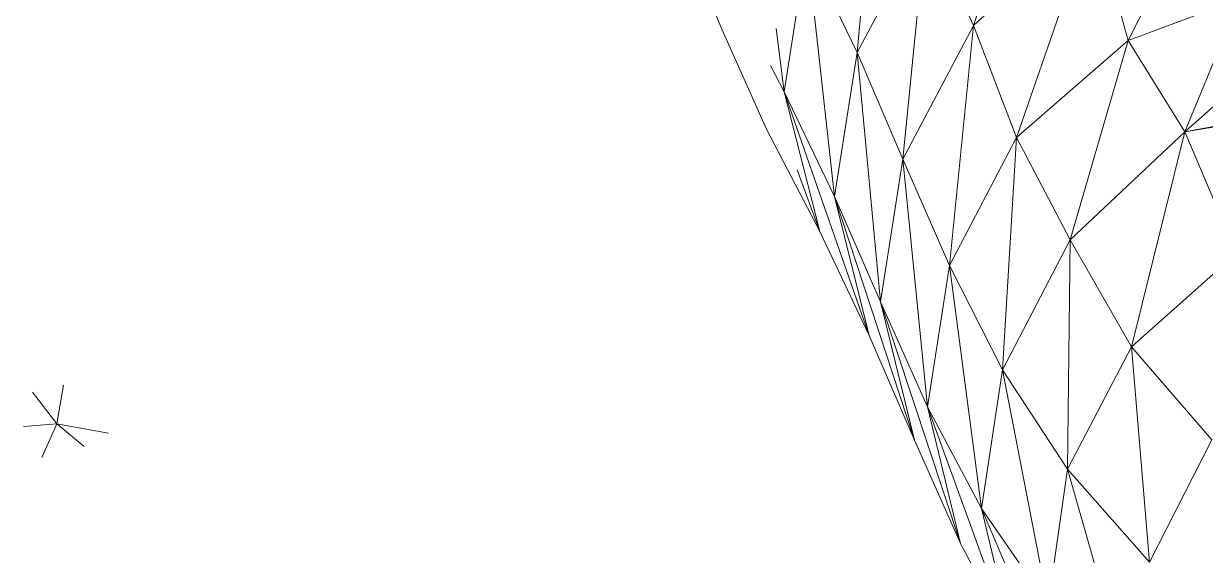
# Model space of a CAD drawing. Header units: millimetres. Extents: x -8546 to 211781, y -3000 to 31870.
# Drawn here: x -4418.8 to -4361, y 2633 to 2659 of the extents above; entities that cross this region are included whole.
import ezdxf

# ---------------------------------------------------------------- set-up
doc = ezdxf.new("R2010")
doc.units = ezdxf.units.MM
doc.layers.add('G-IMPT', color=8, linetype='Continuous', lineweight=9)
doc.layers.add('I-FURN', color=30, linetype='Continuous', lineweight=9)

# ---------------------------------------------------------------- blocks, each defined once
blk = doc.blocks.new('Artificial banana plant 1500mm - Family 4__C1-728657-Begane grond')
at = {"layer": 'G-IMPT'}
for p, q in [((35.728, 12.061), (34.712, 0.715)), ((35.728, 12.061), (34.712, 0.715)), ((43.636, 11.8), (40.402, 2.034)), ((43.636, 11.8), (40.402, 2.034)), ((47.972, 1.31), (51.532, 8.332)), ((47.972, 1.31), (51.532, 8.332)), ((34.712, 0.715), (38.092, 7.084)), ((34.712, 0.715), (38.092, 7.084)), ((38.092, 7.084), (36.952, -4.503)), ((38.092, 7.084), (36.952, -4.503)), ((38.092, 7.084), (40.402, 2.034)), ((38.092, 7.084), (40.402, 2.034)), ((40.402, 2.034), (46.272, 7.45)), ((40.402, 2.034), (46.272, 7.45)), ((46.272, 7.45), (42.512, -3.45)), ((46.272, 7.45), (42.512, -3.45)), ((46.272, 7.45), (47.972, 1.31)), ((46.272, 7.45), (47.972, 1.31)), ((31.142, -1.205), (32.242, 5.857)), ((31.142, -1.205), (32.242, 5.857)), ((32.242, 5.857), (33.602, -6.327)), ((32.242, 5.857), (33.602, -6.327)), ((32.242, 5.857), (34.712, 0.715)), ((32.242, 5.857), (34.712, 0.715)), ((26.905, 4.74), (28.082, 1.856)), ((26.905, 4.74), (28.082, 1.856)), ((47.972, 1.31), (53.422, 3.339)), ((47.972, 1.31), (53.422, 3.339)), ((53.422, 3.339), (50.742, -3.174)), ((53.422, 3.339), (50.742, -3.174)), ((28.082, 1.856), (30.272, -3.036)), ((28.082, 1.856), (30.272, -3.036)), ((30.743, 1.902), (31.142, -1.205)), ((30.743, 1.902), (31.142, -1.205)), ((36.952, -4.503), (40.402, 2.034)), ((36.952, -4.503), (40.402, 2.034)), ((40.402, 2.034), (39.222, -9.714)), ((40.402, 2.034), (39.222, -9.714)), ((40.402, 2.034), (42.512, -3.45)), ((40.402, 2.034), (42.512, -3.45)), ((42.512, -3.45), (47.972, 1.31)), ((42.512, -3.45), (47.972, 1.31)), ((47.972, 1.31), (45.142, -8.46)), ((47.972, 1.31), (45.142, -8.46)), ((47.972, 1.31), (50.742, -3.174)), ((47.972, 1.31), (50.742, -3.174)), ((33.602, -6.327), (34.712, 0.715)), ((33.602, -6.327), (34.712, 0.715)), ((34.712, 0.715), (35.852, -11.497)), ((34.712, 0.715), (35.852, -11.497)), ((34.712, 0.715), (36.952, -4.503)), ((34.712, 0.715), (36.952, -4.503)), ((30.465, 0.085), (31.142, -1.205)), ((30.465, 0.085), (31.142, -1.205)), ((54.702, 0.344), (50.742, -3.174)), ((54.702, 0.344), (50.742, -3.174)), ((32.882, -8.048), (31.142, -1.205)), ((32.882, -8.048), (31.142, -1.205)), ((31.142, -1.205), (35.302, -13.149)), ((31.142, -1.205), (35.302, -13.149)), ((31.142, -1.205), (33.602, -6.327)), ((31.142, -1.205), (33.602, -6.327)), ((55.852, -2.215), (50.742, -3.174)), ((55.852, -2.215), (50.742, -3.174)), ((55.902, -2.319), (50.742, -3.174)), ((55.902, -2.319), (50.742, -3.174)), ((30.272, -3.036), (32.882, -8.048)), ((30.272, -3.036), (32.882, -8.048)), ((39.222, -9.714), (42.512, -3.45)), ((39.222, -9.714), (42.512, -3.45)), ((42.512, -3.45), (41.822, -14.816)), ((42.512, -3.45), (41.822, -14.816)), ((42.512, -3.45), (45.142, -8.46)), ((42.512, -3.45), (45.142, -8.46)), ((45.142, -8.46), (50.742, -3.174)), ((45.142, -8.46), (50.742, -3.174)), ((50.742, -3.174), (48.132, -13.69)), ((50.742, -3.174), (48.132, -13.69)), ((50.742, -3.174), (53.272, -9.124)), ((50.742, -3.174), (53.272, -9.124)), ((35.852, -11.497), (36.952, -4.503)), ((35.852, -11.497), (36.952, -4.503)), ((36.952, -4.503), (38.152, -16.634)), ((36.952, -4.503), (38.152, -16.634)), ((36.952, -4.503), (39.222, -9.714)), ((36.952, -4.503), (39.222, -9.714)), ((31.767, -5.024), (32.882, -8.048)), ((31.767, -5.024), (32.882, -8.048)), ((35.302, -13.149), (33.602, -6.327)), ((35.302, -13.149), (33.602, -6.327)), ((33.602, -6.327), (37.512, -18.274)), ((33.602, -6.327), (37.512, -18.274)), ((33.602, -6.327), (35.852, -11.497)), ((33.602, -6.327), (35.852, -11.497)), ((32.882, -8.048), (35.302, -13.149)), ((32.882, -8.048), (35.302, -13.149)), ((41.822, -14.816), (45.142, -8.46)), ((41.822, -14.816), (45.142, -8.46)), ((45.142, -8.46), (45.012, -19.692)), ((45.142, -8.46), (45.012, -19.692)), ((45.142, -8.46), (48.132, -13.69)), ((45.142, -8.46), (48.132, -13.69)), ((48.132, -13.69), (53.272, -9.124)), ((48.132, -13.69), (53.272, -9.124)), ((38.152, -16.634), (39.222, -9.714)), ((38.152, -16.634), (39.222, -9.714)), ((39.222, -9.714), (40.802, -21.61)), ((39.222, -9.714), (40.802, -21.61)), ((39.222, -9.714), (41.822, -14.816)), ((39.222, -9.714), (41.822, -14.816)), ((37.512, -18.274), (35.852, -11.497)), ((37.512, -18.274), (35.852, -11.497)), ((35.852, -11.497), (39.772, -23.337)), ((35.852, -11.497), (39.772, -23.337)), ((35.852, -11.497), (38.152, -16.634)), ((35.852, -11.497), (38.152, -16.634)), ((35.302, -13.149), (37.512, -18.274)), ((35.302, -13.149), (37.512, -18.274)), ((45.012, -19.692), (48.132, -13.69)), ((45.012, -19.692), (48.132, -13.69)), ((48.132, -13.69), (49.012, -24.249)), ((48.132, -13.69), (49.012, -24.249)), ((48.132, -13.69), (52.062, -18.257)), ((48.132, -13.69), (52.062, -18.257)), ((40.802, -21.61), (41.822, -14.816)), ((40.802, -21.61), (41.822, -14.816)), ((41.822, -14.816), (43.982, -25.955)), ((41.822, -14.816), (43.982, -25.955)), ((41.822, -14.816), (45.012, -19.692)), ((41.822, -14.816), (45.012, -19.692)), ((-4.458, -17.461), (-4.13, -15.574)), ((-5.642, -15.92), (-4.458, -17.461)), ((39.772, -23.337), (38.152, -16.634)), ((39.772, -23.337), (38.152, -16.634)), ((38.152, -16.634), (42.362, -28.196)), ((38.152, -16.634), (42.362, -28.196)), ((38.152, -16.634), (40.802, -21.61)), ((38.152, -16.634), (40.802, -21.61)), ((-6.082, -17.597), (-4.458, -17.461)), ((-5.189, -19.119), (-4.458, -17.461)), ((-4.458, -17.461), (-3.124, -18.579)), ((-4.458, -17.461), (-1.931, -17.933)), ((37.512, -18.274), (39.772, -23.337)), ((37.512, -18.274), (39.772, -23.337)), ((49.012, -24.249), (52.062, -18.257)), ((49.012, -24.249), (52.062, -18.257)), ((44.104, -25.955), (45.012, -19.692)), ((44.104, -25.955), (45.012, -19.692)), ((45.012, -19.692), (48.132, -30.658)), ((45.012, -19.692), (48.132, -30.658)), ((45.012, -19.692), (49.012, -24.249)), ((45.012, -19.692), (49.012, -24.249)), ((42.362, -28.196), (40.802, -21.61)), ((42.362, -28.196), (40.802, -21.61)), ((40.802, -21.61), (45.552, -32.737)), ((40.802, -21.61), (45.552, -32.737)), ((40.802, -21.61), (44.052, -26.315)), ((40.802, -21.61), (44.052, -26.315)), ((39.772, -23.337), (42.362, -28.196)), ((39.772, -23.337), (42.362, -28.196))]:
    blk.add_line(p, q, dxfattribs=at)
blk = doc.blocks.new('Artificial banana plant 1500mm - Family 4__C2-728658-Begane grond')
blk.add_blockref('Artificial banana plant 1500mm - Family 4__C1-728657-Begane grond', (0, 0))
blk = doc.blocks.new('Artificial banana plant 1500mm - Family 4-728656-Begane grond')
blk.add_blockref('Artificial banana plant 1500mm - Family 4__C2-728658-Begane grond', (0, 0))
blk = doc.blocks.new('Artificial banana plant 1500mm - Ny märkning-728662-Begane grond')
blk.add_blockref('Artificial banana plant 1500mm - Family 4-728656-Begane grond', (0, 0))

msp = doc.modelspace()

# ---------------------------------------------------------------- block references
at = {"layer": 'I-FURN'}
msp.add_blockref('Artificial banana plant 1500mm - Ny märkning-728662-Begane grond', (-4412.758, 2656.875), dxfattribs=at)

doc.saveas('drawing.dxf')
